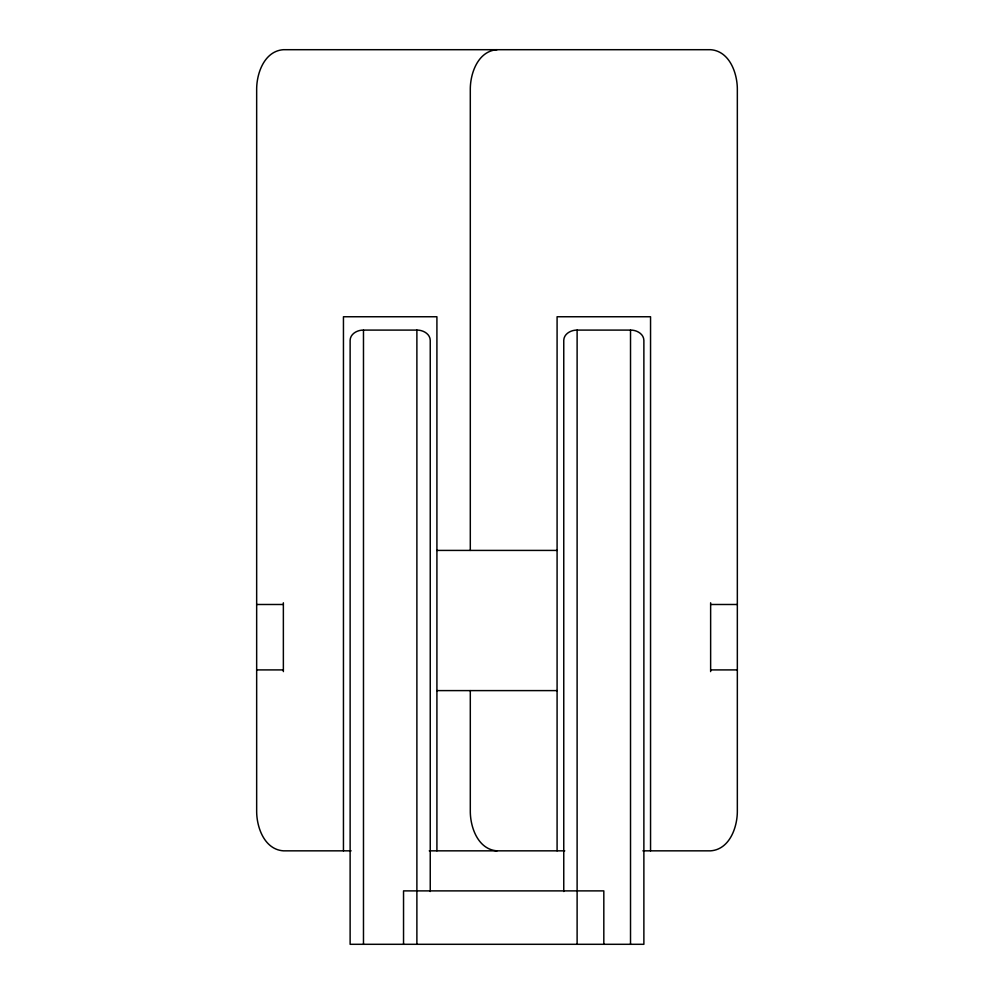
<?xml version="1.0" encoding="UTF-8"?>
<svg xmlns="http://www.w3.org/2000/svg" width="994" height="994" viewBox="0 0 994 994"><rect width="100%" height="100%" fill="white"/><g stroke="black" fill="none" stroke-linecap="round" stroke-linejoin="round"><path stroke-width="1.49" d="M497 49.7C478.027 51.092 470.137 73.332 470.299 89.758L470.299 550.415M430.24 891.506L430.24 340.333C430.079 333.723 422.835 329.933 416.884 330.095L363.481 330.095C357.554 329.946 350.385 333.661 350.124 340.221L350.124 944.3L643.876 944.3L643.876 340.333C643.702 333.711 636.483 329.946 630.519 330.095L577.116 330.095C571.19 329.958 564.02 333.661 563.76 340.221L563.76 891.506M436.913 550.415L557.087 550.415M256.663 604.489L283.365 604.489M710.635 604.489L737.337 604.489M256.663 669.906L283.365 669.906M710.635 669.906L737.337 669.906M436.913 690.606L557.087 690.606M351.106 850.839L283.365 850.839C264.392 849.448 256.502 827.207 256.663 810.781L256.663 89.758C256.502 73.332 264.392 51.092 283.365 49.7L710.635 49.7C729.608 51.092 737.498 73.332 737.337 89.758L737.337 810.781C737.498 827.207 729.608 849.448 710.635 850.839L642.894 850.839M429.259 850.839L564.741 850.839M497 850.839C478.027 849.448 470.137 827.207 470.299 810.781L470.299 690.606M710.635 602.786L710.635 671.609M650.548 850.839L650.548 316.751L557.087 316.751L557.087 850.839M630.519 330.095L630.519 944.3M603.818 944.3L603.818 890.885L403.539 890.885L403.539 944.3M577.116 330.095L577.116 944.3M436.913 850.839L436.913 316.751L343.452 316.751L343.452 850.839M416.884 330.095L416.884 944.3M363.481 330.095L363.481 944.3M283.365 602.786L283.365 671.609"/></g></svg>
